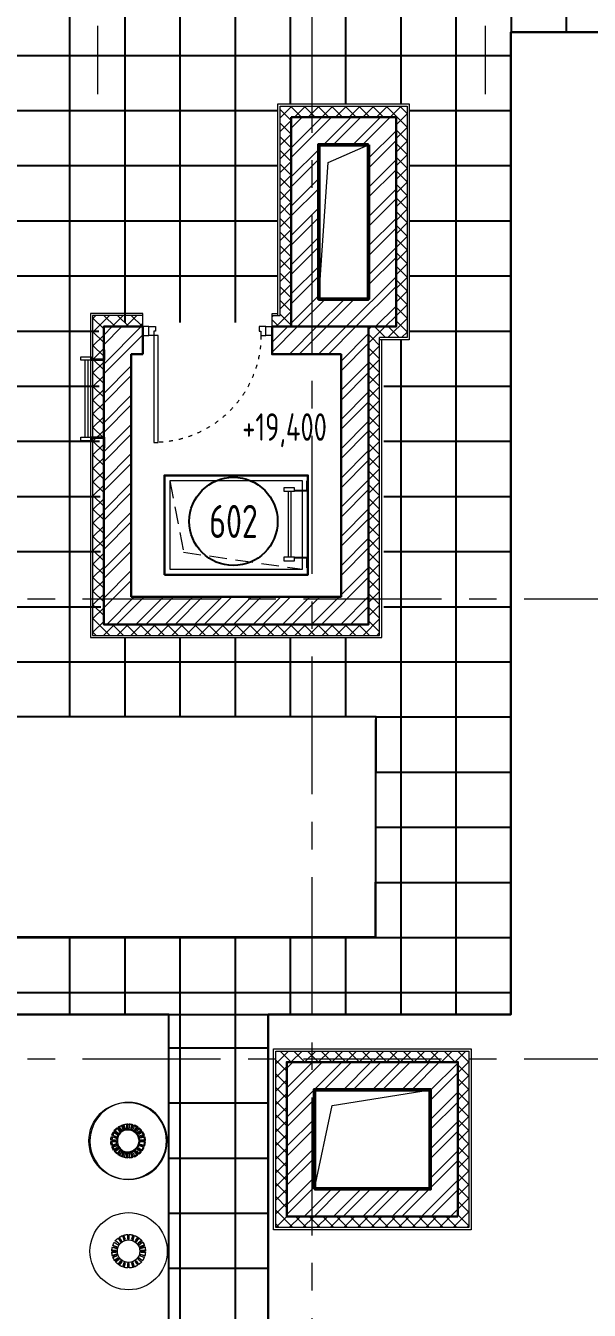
# Model space of a CAD drawing. Header units: millimetres. Extents: x -8689834 to 9419935, y 0 to 135940.
# Drawn here: x 520475 to 525580, y 68715 to 80365 of the extents above; entities that cross this region are included whole.
import ezdxf
from ezdxf import colors
from ezdxf.entities.mleader import LeaderData, LeaderLine
from ezdxf.enums import TextEntityAlignment as Align
from ezdxf.math import Vec2, Vec3

# ---------------------------------------------------------------- set-up
doc = ezdxf.new("R2010")
doc.units = ezdxf.units.MM
doc.header["$MEASUREMENT"] = 0
for name, pattern in [('ACAD_ISO03W100', [30, 12, -18]), ('CENTER', [2, 1.25, -0.25, 0.25, -0.25]), ('DASHED', [19.05, 12.7, -6.35]), ('HIDDEN2', [4.7625, 3.175, -1.5875])]:
    doc.linetypes.add(name, pattern=pattern)
doc.layers.get('0').update_dxf_attribs({"color": 250, "lineweight": 9})
for name, color, linetype, lineweight in [('!!!_АР_отделка', 92, 'Continuous', 13), ('АР_Воронки н', 82, 'Continuous', 9), ('АР_Двери', 175, 'Continuous', 18), ('АР_Двери фасада', 1, 'Continuous', 15), ('АР_Маркер экспликации', 239, 'Continuous', 13), ('АР_Номер помещения', 1, 'Continuous', 25), ('АР_Оси', 7, 'Continuous', 9), ('АР_Отметки', 250, 'Continuous', 15), ('АР_Перегородки кирпич', 244, 'Continuous', 30), ('АР_Перегородки_кирпич_Штрих', 244, 'Continuous', 5), ('АР_Помещения_площадь', 19, 'Continuous', 9), ('АР_стены', 250, 'Continuous', 30), ('АР_Утеплитель', 154, 'Continuous', 9), ('АР_Штрих утеплитель', 24, 'Continuous', 13), ('ОБОРУДОВАНИЕ', 253, 'Continuous', 5), ('ПРОЕМЫ ОВ', 173, 'Continuous', 50), ('Специальное оборудование', 7, 'Continuous', 9)]:
    doc.layers.add(name, color=color, linetype=linetype, lineweight=lineweight)
doc.layers.add('АР_Кровля дорожки', color=245, linetype='Continuous')
doc.layers.add('Тонкая', color=7, linetype='Continuous')
doc.layers.get('0').freeze()
doc.styles.add('ISOCPEUR', font='isocpeur.ttf', dxfattribs={"width": 0.7})
doc.styles.get("Standard").update_dxf_attribs({"font": 'isocpeur.ttf', "width": 0.7})
pattern_1 = [(90, (508874.3, 75595.77), (-500, 0), []), (180, (508874.3, 75595.77), (-3e-14, -500), [])]

# ---------------------------------------------------------------- blocks, each defined once
blk = doc.blocks.new('LADDER_12760 - LADDER_12760-5164013-3_1 этаж')
at = {"layer": 'Специальное оборудование'}
for p, q in [((25, 95), (-50, 95)), ((-50, 95), (-50, 88)), ((25, 0), (25, 95)), ((575, 95), (575, 0)), ((650, 95), (575, 95)), ((650, 88), (650, 95)), ((-50, 88), (18, 88)), ((0, 0), (25, 0)), ((0, -76.2), (0, 0)), ((18, 88), (18, 0)), ((25, 0), (25, -76.2)), ((575, 0), (600, 0)), ((575, -76.2), (575, 0)), ((582, 0), (582, 88)), ((582, 88), (650, 88)), ((600, 0), (600, -76.2)), ((25, -76.2), (0, -76.2)), ((25, -25.4), (575, -25.4)), ((575, -45.4), (25, -45.4)), ((600, -76.2), (575, -76.2))]:
    blk.add_line(p, q, dxfattribs=at)
blk = doc.blocks.new('A$C9b338701')
at = {"layer": 'Специальное оборудование'}
for p, q in [((-95.2875, 208.6161), (-95.2875, 217.5096)), ((-95.2875, 217.5096), (0, 217.5096)), ((-8.8935, 208.6161), (-95.2875, 208.6161)), ((-8.8935, 96.8121), (-8.8935, 208.6161)), ((0, 217.5096), (0, 96.8121)), ((598.775, 217.5096), (694.0625, 217.5096)), ((598.775, 96.8121), (598.775, 217.5096)), ((694.0625, 208.6161), (607.6685, 208.6161)), ((607.6685, 208.6161), (607.6685, 96.8121)), ((694.0625, 217.5096), (694.0625, 208.6161)), ((0, 96.8121), (-31.7625, 96.8121)), ((-31.7625, 96.8121), (-31.7625, 0)), ((-31.7625, 0), (0, 0)), ((0, 0), (0, 96.8121)), ((598.775, 64.5414), (0, 64.5414)), ((0, 39.1314), (598.775, 39.1314)), ((630.5375, 96.8121), (598.775, 96.8121)), ((598.775, 96.8121), (598.775, 0)), ((598.775, 0), (630.5375, 0)), ((630.5375, 0), (630.5375, 96.8121))]:
    blk.add_line(p, q, dxfattribs=at)
blk = doc.blocks.new('*U1806')
at = {"layer": 'АР_Номер помещения', "color": 7}
blk.add_circle((-16781, 766), 400, dxfattribs=at)
at = {"layer": 'АР_Номер помещения', "color": 7, "style": 'ISOCPEUR', "width": 0.7}
blk.add_attdef('НОМЕР_ПОМЕЩЕНИЯ', text='', height=300, dxfattribs=at).set_placement((-16781, 766), align=Align.MIDDLE_CENTER)
at = {"layer": 'АР_Помещения_площадь', "color": 7, "lineweight": 30, "width": 0.7, "flags": 104}
blk.add_attdef('ИМЯ_ПОМЕЩЕНИЯ', text='', height=100, dxfattribs=at).set_placement((158, 1217), align=Align.MIDDLE_CENTER)
blk = doc.blocks.new('_DotSmall')
at = {"color": 0, "linetype": 'ByBlock', "const_width": 0.5}
blk.add_lwpolyline([(-0.0625, 0, 1), (0.0625, 0, 1)], format="xyb", close=True, dxfattribs=at)
blk = doc.blocks.new('M_Сток крыши - Сетчатый фильтр 380 мм - Слив 200 мм 2-3193379-Кровля')
at = {"layer": 'ОБОРУДОВАНИЕ', "color": 3, "lineweight": 20, "flags": 128}
for points in [[(-70, 88), (-82, 104), (-93, 120)], [(-83, 128), (-71, 112), (-59, 95)], [(-40, 105), (-46, 124), (-52, 143)], [(-40, 147), (-34, 128), (-28, 109)], [(-6, 112), (-6, 132), (-6, 152)], [(6, 152), (6, 132), (6, 112)], [(28, 109), (34, 128), (40, 147)], [(52, 143), (46, 124), (40, 105)], [(59, 95), (71, 112), (83, 128)], [(93, 120), (82, 104), (70, 88)], [(-152, 9), (-132, 9), (-112, 9)], [(-108, 31), (-127, 37), (-146, 44)], [(-142, 56), (-123, 49), (-104, 43)], [(-93, 63), (-109, 74), (-126, 86)], [(-118, 96), (-102, 85), (-86, 73)], [(86, 73), (102, 85), (118, 96)], [(126, 86), (109, 74), (93, 63)], [(104, 43), (123, 49), (142, 56)], [(146, 44), (127, 37), (108, 31)], [(112, 9), (132, 9), (152, 9)], [(-112, -4), (-132, -4), (-152, -4)], [(-147, -38), (-128, -32), (-109, -26)], [(-106, -38), (-125, -44), (-144, -51)], [(-128, -82), (-112, -71), (-96, -59)], [(-88, -69), (-105, -81), (-121, -93)], [(-96, -118), (-84, -102), (-72, -86)], [(-62, -94), (-74, -110), (-86, -126)], [(-54, -143), (-48, -124), (-42, -104)], [(-29, -108), (-36, -128), (-42, -147)], [(-6, -152), (-6, -132), (-6, -112)], [(6, -112), (6, -132), (6, -152)], [(42, -147), (36, -128), (29, -108)], [(42, -104), (48, -124), (54, -143)], [(86, -126), (74, -110), (62, -94)], [(72, -86), (84, -102), (96, -118)], [(121, -93), (105, -81), (88, -69)], [(96, -59), (112, -71), (128, -82)], [(144, -51), (125, -44), (106, -38)], [(109, -26), (128, -32), (147, -38)], [(152, -4), (132, -4), (112, -4)]]:
    blk.add_lwpolyline(points, dxfattribs=at)
at = {"layer": 'ОБОРУДОВАНИЕ', "color": 3, "lineweight": 20}
for radius, start, end in [(350, 360, 180), (152, 127.775, 140.7677), (152, 110.0657, 122.9987), (152, 92.388, 105.2896), (152, 74.7104, 87.612), (152, 57.0013, 69.9343), (152, 39.2323, 52.225), (152, 163.3962, 176.5684), (152, 145.5443, 158.6195), (112, 175.3454, 180), (112, 157.4148, 163.893), (102, 360, 180), (112, 139.6161, 146.0938), (112, 121.9295, 128.4067), (112, 104.3243, 110.801), (112, 86.7618, 93.2382), (112, 69.199, 75.6757), (112, 51.5933, 58.0705), (112, 33.9062, 40.3839), (112, 16.107, 22.5852), (112, 360, 4.6546), (152, 21.3805, 34.4557), (152, 3.4316, 16.6038), (350, 180, 360), (152, 181.3452, 194.6195), (152, 199.3962, 212.7677), (152, 217.5443, 230.9987), (112, 180, 181.8238), (112, 193.4148, 199.893), (102, 180, 360), (112, 211.6161, 218.0938), (112, 229.9295, 236.4067), (112, 248.3243, 254.801), (112, 266.7618, 273.2382), (112, 285.199, 291.6757), (112, 303.5933, 310.0705), (112, 321.9062, 328.3839), (152, 309.0013, 322.4557), (112, 340.107, 346.5852), (112, 358.1762, 360), (152, 327.2323, 340.6038), (152, 345.3805, 358.6548), (152, 235.775, 249.2896), (152, 254.0657, 267.612), (152, 272.388, 285.9343), (152, 290.7104, 304.225)]:
    blk.add_arc((0, 0), radius, start, end, dxfattribs=at)
blk = doc.blocks.new('A$C357e6c43')
at = {"layer": 'АР_Воронки н', "flags": 128}
for points in [[(-70, 88), (-82, 104), (-93, 120)], [(-83, 128), (-71, 112), (-59, 95)], [(-40, 105), (-46, 124), (-52, 143)], [(-40, 147), (-34, 128), (-28, 109)], [(-6, 112), (-6, 132), (-6, 152)], [(6, 152), (6, 132), (6, 112)], [(28, 109), (34, 128), (40, 147)], [(52, 143), (46, 124), (40, 105)], [(59, 95), (71, 112), (83, 128)], [(93, 120), (82, 104), (70, 88)], [(-152, 9), (-132, 9), (-112, 9)], [(-108, 31), (-127, 37), (-146, 44)], [(-142, 56), (-123, 49), (-104, 43)], [(-93, 63), (-109, 74), (-126, 86)], [(-118, 96), (-102, 85), (-86, 73)], [(86, 73), (102, 85), (118, 96)], [(126, 86), (109, 74), (93, 63)], [(104, 43), (123, 49), (142, 56)], [(146, 44), (127, 37), (108, 31)], [(112, 9), (132, 9), (152, 9)], [(-112, -4), (-132, -4), (-152, -4)], [(-147, -38), (-128, -32), (-109, -26)], [(-106, -38), (-125, -44), (-144, -51)], [(-128, -82), (-112, -71), (-96, -59)], [(-88, -69), (-105, -81), (-121, -93)], [(-96, -118), (-84, -102), (-72, -86)], [(-62, -94), (-74, -110), (-86, -126)], [(-54, -143), (-48, -124), (-42, -104)], [(-29, -108), (-36, -128), (-42, -147)], [(-6, -152), (-6, -132), (-6, -112)], [(6, -112), (6, -132), (6, -152)], [(42, -147), (36, -128), (29, -108)], [(42, -104), (48, -124), (54, -143)], [(86, -126), (74, -110), (62, -94)], [(72, -86), (84, -102), (96, -118)], [(121, -93), (105, -81), (88, -69)], [(96, -59), (112, -71), (128, -82)], [(144, -51), (125, -44), (106, -38)], [(109, -26), (128, -32), (147, -38)], [(152, -4), (132, -4), (112, -4)]]:
    blk.add_lwpolyline(points, dxfattribs=at)
at = {"layer": 'АР_Воронки н'}
for radius, start, end in [(350, 0, 180), (152, 127.775, 140.7677), (152, 110.0657, 122.9987), (152, 92.388, 105.2896), (152, 74.7104, 87.612), (152, 57.0013, 69.9343), (152, 39.2323, 52.225), (350, 180, 0), (152, 163.3962, 176.5684), (152, 145.5443, 158.6195), (112, 175.3454, 180), (112, 180, 181.8238), (112, 157.4148, 163.893), (102, 0, 180), (102, 180, 0), (112, 139.6161, 146.0938), (112, 121.9295, 128.4067), (112, 104.3243, 110.801), (112, 86.7618, 93.2382), (112, 69.199, 75.6757), (112, 51.5933, 58.0705), (112, 33.9062, 40.3839), (112, 16.107, 22.5852), (112, 0, 4.6546), (112, 358.1762, 0), (152, 21.3805, 34.4557), (152, 3.4316, 16.6038), (152, 181.3452, 194.6195), (152, 199.3962, 212.7677), (152, 217.5443, 230.9987), (112, 193.4148, 199.893), (112, 211.6161, 218.0938), (112, 229.9295, 236.4067), (112, 248.3243, 254.801), (112, 266.7618, 273.2382), (112, 285.199, 291.6757), (112, 303.5933, 310.0705), (112, 321.9062, 328.3839), (152, 309.0013, 322.4557), (112, 340.107, 346.5852), (152, 327.2323, 340.6038), (152, 345.3805, 358.6548), (152, 235.775, 249.2896), (152, 254.0657, 267.612), (152, 272.388, 285.9343), (152, 290.7104, 304.225)]:
    blk.add_arc((0, 0), radius, start, end, dxfattribs=at)
blk = doc.blocks.new('*U1420')
blk.add_lwpolyline([(100, 80), (100, 1050), (140, 1050), (140, 80)], close=True)
for points in [[(0, 0), (0, 80), (55, 80), (55, 0), (0, 0)], [(55, 80), (55, 0), (115, 0), (115, 40), (100, 40), (100, 80), (55, 80)], [(1115, 80), (1115, 0), (1055, 0), (1055, 40), (1070, 40), (1070, 80), (1115, 80)], [(1170, 0), (1170, 80), (1115, 80), (1115, 0), (1170, 0)]]:
    blk.add_lwpolyline(points)
at = {"linetype": 'ACAD_ISO03W100', "ltscale": 3}
blk.add_arc((100, 80), 970, 0, 90, dxfattribs=at)

msp = doc.modelspace()

# ---------------------------------------------------------------- hatches: boundary and pattern name
at = {"layer": 'АР_Кровля дорожки', "ltscale": 500}
h = msp.add_hatch(dxfattribs=at)
h.set_pattern_fill('ANSI37', color=256, scale=4000, angle=45, style=2, double=1)
h.set_pattern_definition(pattern_1)
h.paths.add_polyline_path([(495727.5, 79794.8), (495727.5, 80614.9), (479794, 80614.9), (479794, 81630.8), (474238.5, 81630.8), (474238.5, 80792.5), (478874.9, 80792.5), (478874.9, 79794.8)])
h.paths.add_polyline_path([(497474.7, 80614.9), (497474.7, 79794.8), (500874.2, 79794.8), (500874.2, 76415.9), (501874.6, 76415.9), (501874.6, 79794.8), (520357, 79794.8), (521157, 80614.9)])
edge = h.paths.add_edge_path()
edge.add_line((496710.3, 80614.9), (496710.3, 80411.7))
edge.add_arc((496835.3, 80411.7), 125, 180, 360)
edge.add_line((496960.3, 80411.7), (496960.3, 80614.9))
edge.add_line((496960.3, 80614.9), (496710.3, 80614.9))
edge = h.paths.add_edge_path()
edge.add_line((496276.2, 80614.9), (496276.2, 80411.7))
edge.add_arc((496433.7, 80411.7), 157.5, 180, 360)
edge.add_line((496591.2, 80411.7), (496591.2, 80614.9))
edge.add_line((496591.2, 80614.9), (496276.2, 80614.9))
h = msp.add_hatch(dxfattribs=at)
h.set_pattern_fill('ANSI37', color=256, scale=4000, angle=45, style=2, double=1)
h.set_pattern_definition(pattern_1)
h.paths.add_polyline_path([(521157, 78986.8), (521157, 78982), (521051.2, 78978.5), (520357, 78978.5), (519001.3, 78978.5), (518919.3, 76415.9), (518919.3, 74095.9), (523717.1, 74101.3), (523719.5, 74809.8), (521157, 74821.9), (521136, 77726.1), (521157, 77726.1)])
h.paths.add_polyline_path([(524487, 77931.5), (524487, 77928), (524487, 77930)], flags=16)
h.paths.add_polyline_path([(519001.3, 78978.5), (521157, 78978.5), (521157, 80614.9), (519001.3, 79794.8)])
h.paths.add_polyline_path([(524260.2, 66521.9), (522670.7, 66521.9), (522670.7, 71397.6), (521770.7, 71397.6), (521770.7, 65199.5), (524522, 65199.5), (524522, 62007.4), (533844.3, 62007.4), (533844.3, 62707.4), (525422, 62705.8), (525422, 65821.9), (529231.5, 65821.9), (529231.5, 66521.9), (524868.6, 66521.9)])
h.paths.add_polyline_path([(523645.5, 72097.6), (524868.6, 71397.6), (524868.6, 80307.2), (529393, 80307.2), (529393, 81362.4), (522875.4, 81362.4), (522877.2, 79655.7), (523949.3, 79655.7), (523949.3, 77515.7), (523719.5, 77515.7), (523719.5, 74872.8), (523719.5, 74101.3), (523645.5, 74101.2)])
h = msp.add_hatch(dxfattribs=at)
h.set_pattern_fill('ANSI37', color=256, scale=4000, angle=45, style=2, double=1)
h.set_pattern_definition(pattern_1)
h.paths.add_polyline_path([(521154.7, 80614.9), (523719.5, 80614.9), (523719.5, 79655.7), (522758.1, 79655.7), (522759.3, 77673.5), (521157, 77673.5)])
h = msp.add_hatch(dxfattribs=at)
h.set_pattern_fill('ANSI37', color=256, scale=4000, angle=45, style=2, double=1)
h.set_pattern_definition(pattern_1)
h.paths.add_polyline_path([(524168.6, 72097.6), (514363.6, 72097.6), (514363.6, 71397.6), (524868.6, 71397.6)])
at = {"layer": 'АР_Перегородки_кирпич_Штрих', "ltscale": 500}
h = msp.add_hatch(dxfattribs=at)
h.set_pattern_fill('ANSI32', color=256, scale=500)
h.paths.add_polyline_path([(523129.3, 79285.7), (523579.3, 79285.7), (523579.3, 77885.7), (523129.3, 77885.7)], flags=16)
h.paths.add_polyline_path([(522879.3, 79535.7), (523829.3, 79535.7), (523829.3, 77635.7), (522879.3, 77635.7)])
h = msp.add_hatch(dxfattribs=at)
h.set_pattern_fill('ANSI32', color=256, scale=500)
h.paths.add_polyline_path([(523580.9, 77635.7), (523069.3, 77635.7), (523069.3, 77385.8), (523330.9, 77385.8), (523330.9, 75185.8), (523069.3, 75185.8), (523069.3, 74935.8), (523580.9, 74935.8)])
h.paths.add_polyline_path([(523069.3, 77635.7), (522879.3, 77635.7), (522705.9, 77635.8), (522705.9, 77386), (523069.3, 77385.8)], flags=17)
h.paths.add_polyline_path([(521535.9, 77555.7), (521535.9, 77635.8), (521180.9, 77635.8), (521180.9, 77425.9), (521191.1, 77425.9), (521191.1, 77330.6), (521180.9, 77330.6), (521180.9, 76631.9), (521191.1, 76631.9), (521191.1, 76536.6), (521180.9, 76536.6), (521180.9, 74935.8), (523069.3, 74935.8), (523069.3, 75185.8), (521430.9, 75185.8), (521430.9, 77385.8), (521535.9, 77385.8)])
h = msp.add_hatch(dxfattribs=at)
h.set_pattern_fill('ANSI32', color=256, scale=500)
h.paths.add_polyline_path([(524139.3, 69815.7), (523089.3, 69815.7), (523089.3, 70715.7), (524139.3, 70715.7)], flags=16)
h.paths.add_polyline_path([(524389.3, 69565.7), (522839.3, 69565.7), (522839.3, 70965.7), (524389.3, 70965.7)])
at = {"layer": 'АР_Утеплитель', "ltscale": 500}
h = msp.add_hatch(dxfattribs=at)
h.set_pattern_fill('ANSI37', color=256, scale=700)
h.paths.add_polyline_path([(522879.3, 79535.7), (523829.3, 79535.7), (523829.3, 77635.7), (522879.3, 77635.7)], flags=16)
h.paths.add_polyline_path([(523580.9, 77635.7), (523580.9, 77535.7), (523929.3, 77535.7), (523929.3, 79635.7), (522779.3, 79635.7), (522779.3, 77673.5), (522779.3, 77635.7)])
h = msp.add_hatch(dxfattribs=at)
h.set_pattern_fill('ANSI37', color=256, scale=700)
h.paths.add_polyline_path([(521535.9, 77735.8), (521080.9, 77735.8), (521080.9, 76623), (521180.9, 76623), (521180.9, 77635.8), (521535.9, 77635.8)])
h.paths.add_polyline_path([(523680.9, 77535.7), (523580.9, 77535.7), (523580.9, 75165.7), (523680.9, 75165.7)])
h.paths.add_polyline_path([(523680.9, 75165.7), (523580.9, 75165.7), (523580.9, 74935.8), (523069.3, 74935.8), (523069.3, 74835.8), (523680.9, 74835.8)])
h.paths.add_polyline_path([(523069.3, 74935.8), (521180.9, 74935.8), (521180.9, 75165.7), (521080.9, 75165.7), (521080.9, 74835.8), (523069.3, 74835.8)])
h.paths.add_polyline_path([(521180.9, 76623), (521080.9, 76623), (521080.9, 75165.7), (521180.9, 75165.7)])
h = msp.add_hatch(dxfattribs=at)
h.set_pattern_fill('ANSI37', color=256, scale=700)
h.paths.add_polyline_path([(522779.3, 77735.8), (522705.9, 77735.8), (522705.9, 77635.8), (522779.3, 77635.8)])
h = msp.add_hatch(dxfattribs=at)
h.set_pattern_fill('ANSI37', color=256, scale=700)
h.paths.add_polyline_path([(524389.3, 69565.7), (522839.3, 69565.7), (522839.3, 70965.7), (524389.3, 70965.7)], flags=16)
h.paths.add_polyline_path([(524489.3, 69465.7), (522739.3, 69465.7), (522739.3, 71065.7), (524489.3, 71065.7)])
at = {"layer": 'АР_Штрих утеплитель', "ltscale": 500}
h = msp.add_hatch(dxfattribs=at)
h.set_pattern_fill('ANSI37', color=256, scale=700)
h.paths.add_polyline_path([(488125.4, 86470.7), (487311, 86470.7), (487254.1, 86370.7), (488125.4, 86370.7)])
h.paths.add_polyline_path([(487311, 86470.7), (485125.4, 86470.7), (485125.4, 86370.7), (487254.1, 86370.7)])
h.paths.add_polyline_path([(485125.4, 86470.7), (484719.3, 86470.7), (484719.3, 86370.7), (485125.4, 86370.7)])
h.paths.add_polyline_path([(484719.3, 86470.7), (484599.3, 86470.7), (484599.3, 86350.7), (484699.3, 86350.7), (484699.3, 86370.7), (484719.3, 86370.7)])
h.paths.add_polyline_path([(484699.3, 86350.7), (484599.3, 86350.7), (484599.3, 82608.9), (484699.3, 82507.6)], flags=17)
h.paths.add_polyline_path([(488674.3, 86470.7), (488125.4, 86470.7), (488125.4, 86370.7), (488674.3, 86370.7)])
h.paths.add_polyline_path([(491125.4, 86470.7), (488674.3, 86470.7), (488674.3, 86370.7), (491125.4, 86370.7)])
edge = h.paths.add_edge_path()
edge.add_line((519039.3, 86470.7), (491125.4, 86470.7))
edge.add_line((491125.4, 86470.7), (491125.4, 86370.7))
edge.add_line((491125.4, 86370.7), (518939.3, 86370.7))
edge.add_line((518939.3, 86370.7), (518939.3, 82505.7))
edge.add_line((518939.3, 82505.7), (529539.3, 82505.7))
edge.add_line((529539.3, 82505.7), (529539.3, 64635.7))
edge.add_line((529539.3, 64635.7), (535889.6, 64635.7))
edge.add_line((535889.6, 64635.7), (535889.6, 55285.7))
edge.add_line((535889.6, 55285.7), (523149.3, 55285.7))
edge.add_line((523149.3, 55285.7), (523149.3, 61635.7))
edge.add_line((523149.3, 61635.7), (515269.3, 61635.7))
edge.add_line((515269.3, 61635.7), (515269.3, 66825.7))
edge.add_line((515269.3, 66825.7), (506175.1, 66825.7))
edge.add_line((506175.1, 66825.7), (506175.1, 66244.5))
edge.add_line((506175.1, 66244.5), (506155.6, 66068.2))
edge.add_line((506155.6, 66068.2), (506141.9, 65984.2))
edge.add_line((506141.9, 65984.2), (506139, 65968))
edge.add_line((506139, 65968), (506076.4, 65639.5))
edge.add_line((506076.4, 65639.5), (506000.5, 65342.7))
edge.add_line((506000.5, 65342.7), (505851.9, 64925.9))
edge.add_arc((501860.9, 66451.5), 4272.6, 319.18314, 339.07997, ccw=False)
edge.add_arc((497562.1, 71117.2), 10600.2, 314.07966, 315.28219, ccw=False)
edge.add_arc((501930.8, 66599.1), 4315.4, 292.23076, 314.14191, ccw=False)
edge.add_arc((501910.9, 66605.1), 4328.5, 269.86222, 292.44587, ccw=False)
edge.add_arc((501906, 66682.9), 4406.3, 249.96788, 269.92729, ccw=False)
edge.add_arc((501848.5, 66565.3), 4276.1, 225.76952, 250.1526, ccw=False)
edge.add_arc((501989.4, 66546), 4362.1, 193.65104, 224.2664, ccw=False)
edge.add_arc((500211.3, 66232.6), 2562.8, 185.57656, 196.22526, ccw=False)
edge.add_line((497660.6, 65983.5), (497642.8, 66113.9))
edge.add_line((497642.8, 66113.9), (497625, 66244.2))
edge.add_line((497625, 66244.2), (497625, 66825.7))
edge.add_line((497625, 66825.7), (488494.3, 66825.7))
edge.add_line((488494.3, 66825.7), (488494.3, 61635.7))
edge.add_line((488494.3, 61635.7), (480374.2, 61635.5))
edge.add_line((480374.2, 61635.5), (480374.4, 58460.7))
edge.add_line((480374.4, 58460.7), (480374.5, 55285.7))
edge.add_line((480374.5, 55285.7), (467634.3, 55285.6))
edge.add_line((467634.3, 55285.6), (467634.2, 64635.7))
edge.add_line((467634.2, 64635.7), (473984.3, 64635.7))
edge.add_line((473984.3, 64635.7), (473984.3, 82505.7))
edge.add_line((473984.3, 82505.7), (484699.3, 82505.7))
edge.add_line((484699.3, 82505.7), (484599.3, 82605.7))
edge.add_line((484599.3, 82605.7), (473884.3, 82605.7))
edge.add_line((473884.3, 82605.7), (473884.3, 64735.7))
edge.add_line((473884.3, 64735.7), (467534.2, 64735.7))
edge.add_line((467534.2, 64735.7), (467534.3, 55185.7))
edge.add_line((467534.3, 55185.7), (480474.5, 55185.7))
edge.add_line((480474.5, 55185.7), (480474.3, 61535.7))
edge.add_line((480474.3, 61535.7), (488594.3, 61535.7))
edge.add_line((488594.3, 61535.7), (488594.3, 66725.7))
edge.add_line((488594.3, 66725.7), (497525, 66725.7))
edge.add_line((497525, 66725.7), (497525, 66237.4))
edge.add_line((497525, 66237.4), (497543.1, 66104.6))
edge.add_line((497543.1, 66104.6), (497561.3, 65971.9))
edge.add_arc((500388.5, 66262.9), 2842.2, 185.8771, 196.02248)
edge.add_arc((501992.2, 66548), 4465.5, 193.85838, 224.29859)
edge.add_arc((501842.9, 66555.8), 4365.4, 225.74069, 250.04366)
edge.add_arc((501905.5, 66682.6), 4506, 249.84489, 269.91997)
edge.add_arc((501902.1, 66644.7), 4468.1, 269.9629, 314.01068)
edge.add_line((505006.5, 63431.2), (505154.7, 63574.3))
edge.add_arc((501487.8, 66672.9), 4800.8, 319.80095, 338.22299)
edge.add_line((505946, 64891.8), (506096.4, 65314.3))
edge.add_line((506096.4, 65314.3), (506188.1, 65672.6))
edge.add_line((506188.1, 65672.6), (506240.4, 65967))
edge.add_line((506240.4, 65967), (506248.8, 66014.1))
edge.add_line((506248.8, 66014.1), (506275.1, 66238.7))
edge.add_line((506275.1, 66238.7), (506275.1, 66725.7))
edge.add_line((506275.1, 66725.7), (515169.3, 66725.7))
edge.add_line((515169.3, 66725.7), (515169.3, 61535.7))
edge.add_line((515169.3, 61535.7), (523049.3, 61535.7))
edge.add_line((523049.3, 61535.7), (523049.3, 55185.7))
edge.add_line((523049.3, 55185.7), (535989.6, 55185.7))
edge.add_line((535989.6, 55185.7), (535989.6, 64735.7))
edge.add_line((535989.6, 64735.7), (529639.3, 64735.7))
edge.add_line((529639.3, 64735.7), (529639.3, 82605.7))
edge.add_line((529639.3, 82605.7), (519039.3, 82605.7))
edge.add_line((519039.3, 82605.7), (519039.3, 86470.7))

# ---------------------------------------------------------------- linework, layer by layer
at = {"layer": '!!!_АР_отделка', "color": 18, "true_color": 0x000000}
msp.add_lwpolyline([(521535.9, 77505.8), (521535.9, 77625.9)], dxfattribs=at)
at = {"layer": 'АР_Двери', "lineweight": 30, "ltscale": 75}
msp.add_lwpolyline([(521730.9, 75385.8), (523030.9, 75385.8), (523030.9, 76285.8), (521730.9, 76285.8)], close=True, dxfattribs=at)
at = {"layer": 'АР_Двери', "ltscale": 75}
msp.add_lwpolyline([(521780.9, 75435.8), (522980.9, 75435.8), (522980.9, 76235.8), (521780.9, 76235.8)], close=True, dxfattribs=at)
msp.add_lwpolyline([(521780.9, 75435.8), (522980.9, 75435.8), (522980.9, 76235.8), (521780.9, 76235.8)], close=True, dxfattribs=at)
at = {"layer": 'АР_Двери фасада', "linetype": 'HIDDEN2', "lineweight": 15, "ltscale": 50}
msp.add_lwpolyline([(521780.9, 76235.8), (521903.9, 75589.4), (522980.9, 75435.8)], dxfattribs=at)
at = {"layer": 'АР_Кровля дорожки', "ltscale": 100}
for p, q in [((524868.6, 71397.6), (524868.6, 80307.2)), ((524868.6, 80307.2), (529393, 80307.2)), ((523645.5, 72097.6), (523645.5, 74072.8)), ((510672.2, 72097.6), (523645.5, 72097.6)), ((508856.7, 71397.6), (524868.6, 71397.6)), ((521770.7, 65199.5), (521770.7, 71397.6)), ((522670.7, 66521.9), (522670.7, 71397.6))]:
    msp.add_line(p, q, dxfattribs=at)
at = {"layer": 'АР_Кровля дорожки', "ltscale": 500}
msp.add_lwpolyline([(511519.3, 80614.9), (522875.4, 80614.9), (522875.4, 81362.4), (529393, 81362.4), (529393, 80307.2), (524868.6, 80307.2), (524868.6, 71397.6), (522670.7, 71397.6), (522670.7, 66521.9), (529231.5, 66521.9), (529231.5, 65821.9), (525422, 65821.9), (525422.6, 62705.8), (533844.3, 62707.4), (533844.3, 62007.4), (524522, 62007.4), (524522, 65199.5), (521770.7, 65199.5), (521770.7, 71397.6), (508856.7, 71397.6)], dxfattribs=at)
msp.add_lwpolyline([(517377.2, 75595.8), (518919.3, 75595.8), (518919.3, 74101.3), (523645.5, 74101.3), (523641.1, 72097.6), (517377.2, 72097.6)], close=True, dxfattribs=at)
at = {"layer": 'АР_Оси', "linetype": 'CENTER', "ltscale": 1000}
for p, q in [((521125.4, 134363.1), (521125.4, 79744.1)), ((524635.4, 134363.1), (524635.4, 79744.1)), ((523069.3, 53394.4), (523069.3, 88513.2)), ((523069.3, 53394.4), (523069.3, 87701.9)), ((454990.5, 75165.7), (538587.7, 75165.7)), ((454990.5, 70995.7), (538587.7, 70995.7))]:
    msp.add_line(p, q, dxfattribs=at)
at = {"layer": 'АР_Перегородки кирпич', "linetype": 'Continuous', "ltscale": 100}
msp.add_line((521535.9, 77635.8), (521535.9, 77385.8), dxfattribs=at)
for points in [[(522879.3, 79535.7), (523829.3, 79535.7), (523829.3, 77635.7), (522879.3, 77635.7)], [(523129.3, 79285.7), (523579.3, 79285.7), (523579.3, 77885.7), (523129.3, 77885.7)], [(524389.3, 69565.7), (522839.3, 69565.7), (522839.3, 70965.7), (524389.3, 70965.7)], [(524139.3, 69815.7), (523089.3, 69815.7), (523089.3, 70715.7), (524139.3, 70715.7)]]:
    msp.add_lwpolyline(points, close=True, dxfattribs=at)
for points in [[(521535.9, 77635.8), (521180.9, 77635.8), (521180.9, 74935.8), (523580.9, 74935.8), (523580.9, 77635.8), (522972.8, 77635.8)], [(521535.9, 77385.8), (521430.9, 77385.8), (521430.9, 75185.8), (523330.9, 75185.8), (523330.9, 77385.8), (522705.9, 77386), (522705.9, 77635.8), (522879.3, 77635.7)]]:
    msp.add_lwpolyline(points, dxfattribs=at)
at = {"layer": 'АР_стены', "linetype": 'DASHED', "lineweight": 15, "ltscale": 200}
msp.add_lwpolyline([(521780.9, 75435.8), (522980.9, 75435.8), (522980.9, 76235.8), (521780.9, 76235.8)], close=True, dxfattribs=at)
at = {"layer": 'АР_Утеплитель', "ltscale": 500}
for p, q in [((521535.9, 77635.8), (521535.9, 77755.8)), ((522705.9, 77635.8), (522705.9, 77755.8)), ((522705.9, 77755.8), (522759.3, 77755.8)), ((522705.9, 77735.8), (522779.3, 77735.8))]:
    msp.add_line(p, q, dxfattribs=at)
for points in [[(522759.3, 77735.8), (522759.3, 79655.7), (523949.3, 79655.7), (523949.3, 77515.7), (523680.9, 77515.7)], [(522779.3, 77735.8), (522779.3, 79635.7), (523929.3, 79635.7), (523929.3, 77535.7), (523680.9, 77535.7)], [(521535.9, 77755.8), (521060.9, 77755.8), (521060.9, 74815.8), (523700.9, 74815.8), (523700.9, 77515.7)], [(521535.9, 77735.8), (521080.9, 77735.8), (521080.9, 74835.8), (523680.9, 74835.8), (523680.9, 77535.7)], [(522779.3, 77635.7), (522779.3, 77635.8)]]:
    msp.add_lwpolyline(points, dxfattribs=at)
for points in [[(524509.3, 69445.7), (522719.3, 69445.7), (522719.3, 71085.7), (524509.3, 71085.7)], [(524489.3, 69465.7), (522739.3, 69465.7), (522739.3, 71065.7), (524489.3, 71065.7)]]:
    msp.add_lwpolyline(points, close=True, dxfattribs=at)
at = {"layer": 'ПРОЕМЫ ОВ', "ltscale": 500}
for points in [[(523579.3, 79285.7), (523129.3, 79285.7), (523129.3, 77885.7), (523579.3, 77885.7)], [(523089.3, 69815.7), (524139.3, 69815.7), (524139.3, 70715.7), (523089.3, 70715.7)]]:
    msp.add_lwpolyline(points, close=True, dxfattribs=at)
at = {"layer": 'ПРОЕМЫ ОВ', "lineweight": 15, "ltscale": 500}
for points in [[(523129.3, 77885.7), (523214.2, 79122.9), (523579.3, 79285.7)], [(523089.3, 69815.7), (523251.4, 70571.6), (524139.3, 70715.7)]]:
    msp.add_lwpolyline(points, dxfattribs=at)

# ---------------------------------------------------------------- block references
at = {"layer": 'АР_Двери', "xscale": -1, "rotation": 180}
msp.add_blockref('*U1420', (521535.9, 77635.8), dxfattribs=at)
at = {"layer": 'АР_Маркер экспликации', "color": 7}
ref = msp.add_blockref('*U1806', (539137.7, 75103.1), dxfattribs=at)
ref.add_attrib('НОМЕР_ПОМЕЩЕНИЯ', '602', dxfattribs={"layer": 'АР_Номер помещения', "color": 7, "height": 300, "style": 'ISOCPEUR', "width": 0.7}).set_placement((522357, 75869.3), align=Align.MIDDLE_CENTER)
ref.add_attrib('ПЛОЩАДЬ_ПОМЕЩЕНИЯ', '.', dxfattribs={"layer": 'АР_Помещения_площадь', "color": 7, "height": 0.01, "style": 'ISOCPEUR', "width": 0.7}).set_placement((521778.9, 75489), align=Align.MIDDLE_RIGHT)
at = {"layer": 'Специальное оборудование', "xscale": 1.2705, "yscale": 1.2705, "zscale": 1.2705, "rotation": 269.9999999999997}
msp.add_blockref('LADDER_12760 - LADDER_12760-5164013-3_1 этаж', (521070.4, 77362.4), dxfattribs=at)
at = {"layer": 'Специальное оборудование', "rotation": 270}
msp.add_blockref('A$C9b338701', (522813.4, 76142.4), dxfattribs=at)
at = {"layer": 'Тонкая', "ltscale": 500, "xscale": -1}
for name, p, rotation in [('A$C357e6c43', (521397.2, 70250.8), 90), ('M_Сток крыши - Сетчатый фильтр 380 мм - Слив 200 мм 2-3193379-Кровля', (521407, 69250.8), 180), ('A$C357e6c43', (521407, 69250.8), 90)]:
    msp.add_blockref(name, p, dxfattribs=dict(at, rotation=rotation))
at = {"layer": 'Тонкая', "ltscale": 500, "rotation": 180}
msp.add_blockref('M_Сток крыши - Сетчатый фильтр 380 мм - Слив 200 мм 2-3193379-Кровля', (521407, 70250.8), dxfattribs=at)

# ---------------------------------------------------------------- leaders
at = {"layer": 'АР_Отметки'}
ml = msp.add_multileader_mtext('Standard', dxfattribs=at)
ml.set_content('+19,400', color=256, style='ISOCPEUR')
ml.set_leader_properties(color=256, linetype='Continuous', lineweight=-1)
ml.set_arrow_properties(name='DOTSMALL')
ml.build(insert=Vec2(0, 0))
ml.multileader.update_dxf_attribs({"has_text_frame": 1, "text_left_attachment_type": 4, "text_right_attachment_type": 4, "dogleg_length": 100, "arrow_head_size": 180})
ctx = ml.context
ctx.base_point, ctx.char_height, ctx.arrow_head_size, ctx.landing_gap_size, ctx.plane_origin = Vec3(522386.5, 76516.7), 250, 180, 50, Vec3(522305.1, 74806)
ctx.left_attachment, ctx.right_attachment = 4, 4
notes = []
notes.append((ctx, [(0, (0, 0, 0), (0, 0), (1, 0), 1, [])]))
ctx.mtext.insert, ctx.mtext.width, ctx.mtext.defined_height, ctx.mtext.line_spacing_style, ctx.mtext.flow_direction = Vec3(522436.5, 76850), 696.035, 776.5, 2, 5
for ctx, leaders in notes:
    for number, flags, end, landing, length, lines in leaders:
        leader = LeaderData()
        leader.index, (leader.has_last_leader_line, leader.has_dogleg_vector, leader.attachment_direction) = number, flags
        leader.last_leader_point, leader.dogleg_vector, leader.dogleg_length = Vec3(end), Vec3(landing), length
        for number, points, colour, breaks in lines:
            line = LeaderLine()
            line.index, line.vertices, line.color, line.breaks = number, Vec3.list(points), colors.encode_raw_color(colour), breaks
            leader.lines.append(line)
        ctx.leaders.append(leader)

doc.saveas('drawing.dxf')
